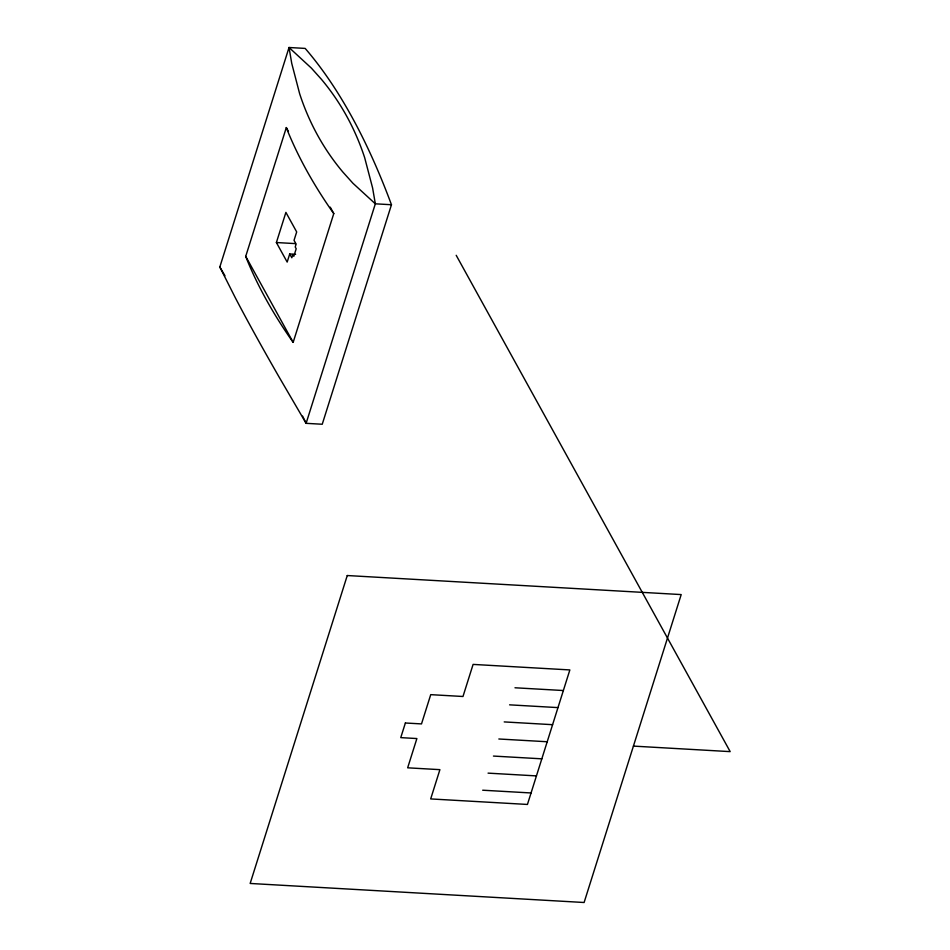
<?xml version="1.0" encoding="UTF-8"?>
<svg xmlns="http://www.w3.org/2000/svg" width="950" height="950" viewBox="0 0 950 950"><rect width="100%" height="100%" fill="white"/><g stroke="black" fill="none" stroke-linecap="round" stroke-linejoin="round"><path stroke-width="1.43" d="M219.818 267.009L289.038 47.5L305.164 48.414A811.633 324.211 -86.7 0 1 391.459 204.737L322.24 424.246L306.114 423.332L278.599 376.176A573.349 35.969 56.7 0 1 235.291 297.718L219.818 267.009L224.972 275.749M330.244 207.148L333.782 213.572L293.17 342.344L290.462 338.544A811.633 398.941 17.5 0 1 247.154 260.086L245.717 256.369L286.318 127.585L288.444 131.444M289.726 253.982L287.173 262.069L276.391 242.535L285.902 212.384L296.685 231.931L294.037 240.338L296.127 244.114L295.224 246.976L296.198 248.734L293.811 256.31L292.837 254.541L291.816 257.759L289.726 253.982L295.592 254.315M391.459 204.737L375.333 203.822L352.961 183.291L342.938 172.14A573.349 361.083 -36.8 0 1 299.63 93.682L291.733 63.377L289.038 47.5L311.351 68.079L321.349 79.23A577.624 363.779 -36.8 0 1 364.669 157.688L372.602 187.969L375.333 203.822L306.114 423.332L302.587 416.124M276.391 242.535L295.45 243.616M514.983 687.776L563.362 690.531M509.592 704.841L557.982 707.607M504.213 721.917L552.591 724.684M633.424 746.106L730.182 751.628L456.202 255.301M498.833 738.993L547.212 741.748M493.442 756.069L541.821 758.824M488.062 773.134L536.441 775.901M482.683 790.21L531.062 792.965M333.782 213.572L331.075 209.772A811.633 398.941 17.5 0 1 287.767 131.314L286.318 127.585M245.717 256.369L293.17 342.344M347.261 575.534L250.159 883.453L584.107 902.5L681.197 594.581L347.261 575.534M405.377 722.998L400.758 737.627L416.884 738.554L407.657 767.814L439.909 769.654L430.683 798.926L527.44 804.448L569.857 669.928L473.1 664.406L462.983 696.492L430.73 694.652L421.503 723.912L405.377 722.998"/></g></svg>
